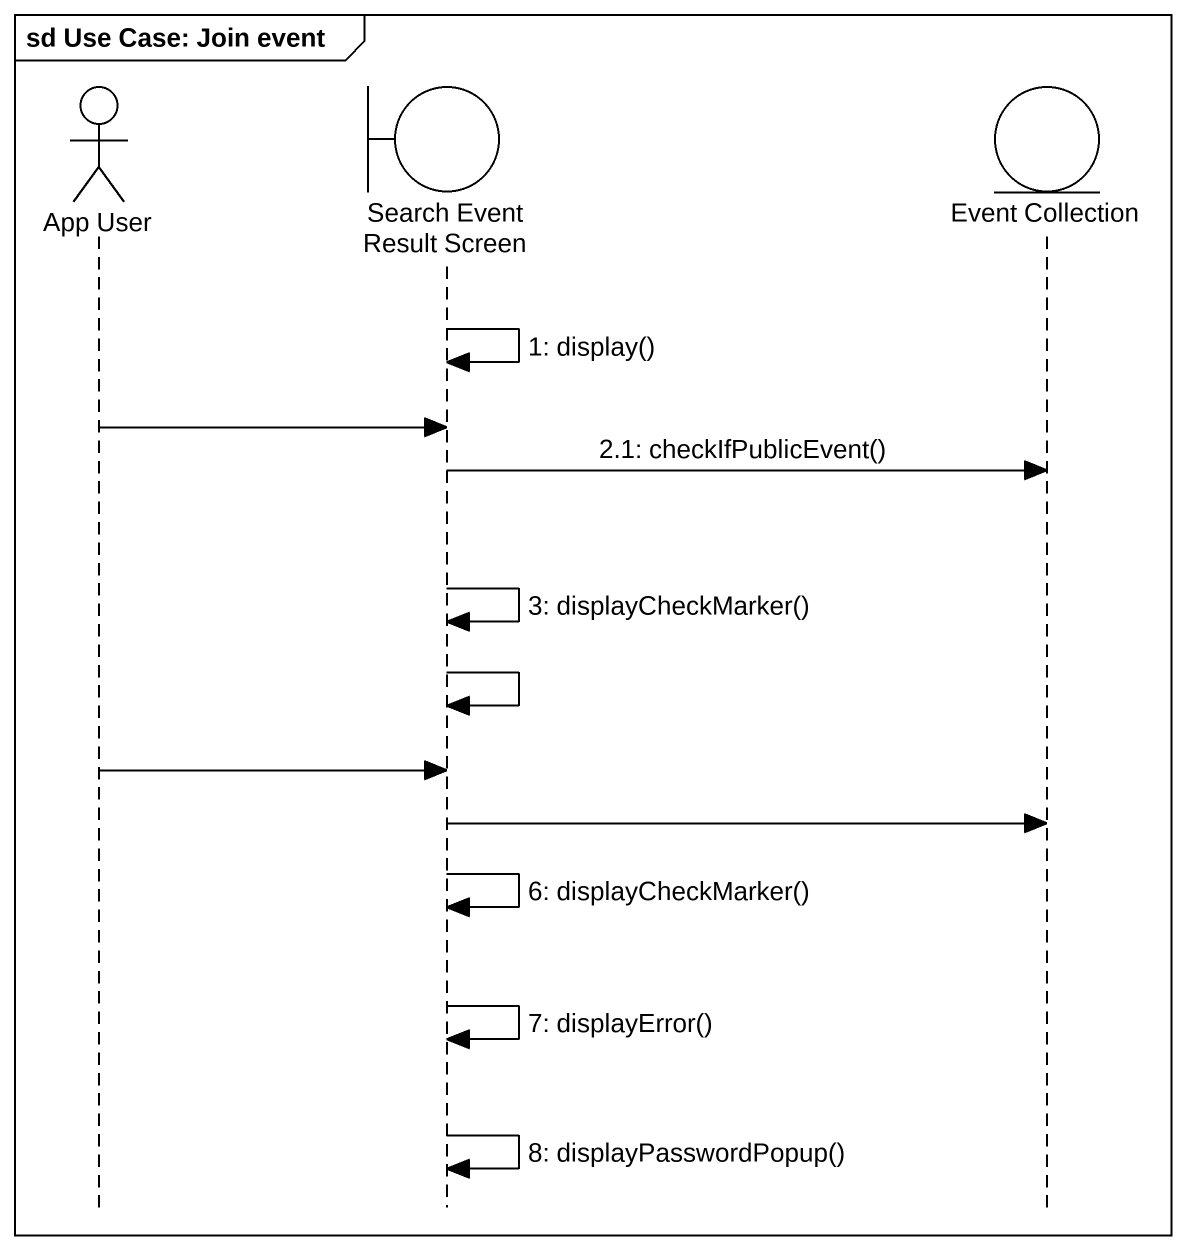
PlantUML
@startuml
mainframe sd Use Case: Join event
hide footbox
actor "App User" as App_User
boundary "Search Event Result Screen" as Search_Event_Result_Screen
entity "Event Collection" as Event_Collection

Search_Event_Result_Screen -> Search_Event_Result_Screen : 1: display()
App_User -> Search_Event_Result_Screen
Search_Event_Result_Screen -> Event_Collection : 2.1: checkIfPublicEvent()
Search_Event_Result_Screen -> Search_Event_Result_Screen : 3: displayCheckMarker()
Search_Event_Result_Screen -> Search_Event_Result_Screen
App_User -> Search_Event_Result_Screen
Search_Event_Result_Screen -> Event_Collection
Search_Event_Result_Screen -> Search_Event_Result_Screen : 6: displayCheckMarker()
Search_Event_Result_Screen -> Search_Event_Result_Screen : 7: displayError()
Search_Event_Result_Screen -> Search_Event_Result_Screen : 8: displayPasswordPopup()
@enduml
